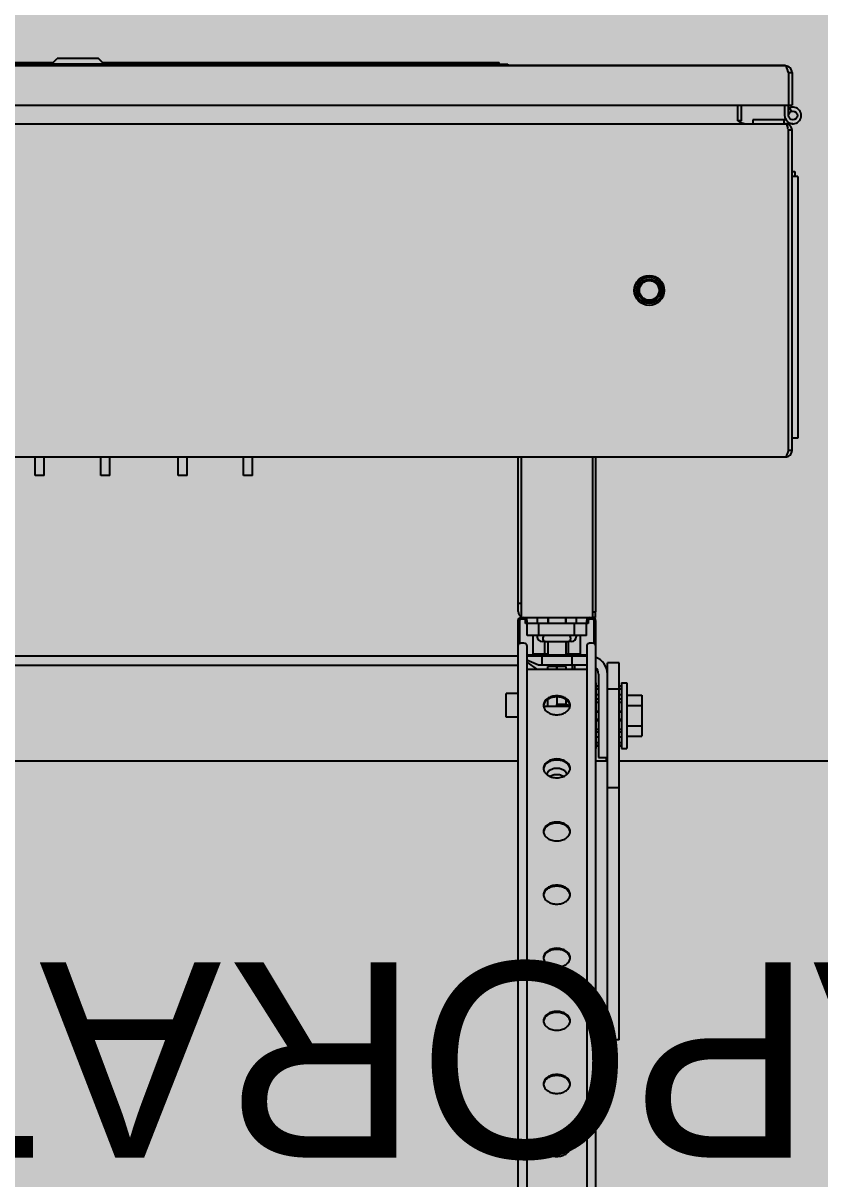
# Model space of a CAD drawing. Header units: millimetres. Extents: x -18489 to 17339, y -1599 to 10961.
# Drawn here: x -16620.9 to -16578.4, y 1695.4 to 1757 of the extents above; entities that cross this region are included whole.
import ezdxf

# ---------------------------------------------------------------- set-up
doc = ezdxf.new("R2010")
doc.units = ezdxf.units.MM
for name, color, linetype in [('188K-SM-03-F10-MECH-EQ-Y2257103$0$0 Xref', 8, 'Continuous'), ('188K-SM-03-F10-MECH-EQ-Y2257103$0$M-EQU-FOUNDATION', 8, 'Continuous'), ('188K-SM-03-F10-MECH-EQ-Y2257103$0$Micron CUP L10 HVAC EQU$0$M-MECH-EQU', 136, 'Continuous'), ('188K-SM-03-F10-MECH-EQ-Y2257103$0$Micron CUP L10 HVAC EQU$0$M-PHASE1 AREA', 252, 'Continuous')]:
    doc.layers.add(name, color=color, linetype=linetype)
doc.styles.add('188K-SM-03-F10-MECH-EQ-Y2257103$0$Micron CUP L10 HVAC EQU$0$Standard', font='arial.ttf')
pattern_1 = [(50, (4473.52, 709.2), (54.6554, -4.78173), [5.715, -62.865]), (355, (4473.52, 709.2), (-10.57303, 57.31705), [4.572, -50.29218]), (100.45144, (4478.076, 708.8), (44.08237, 52.53533), [4.857, -53.42707]), (46.1842, (4473.52, 724.44), (81.32371, -12.6127), [8.5725, -94.2975]), (96.63556, (4480.3, 723.39), (71.22124, 74.22784), [7.2855, -80.14068]), (351.18415, (4473.52, 724.44), (71.22124, 74.22784), [6.858, -75.43792]), (21, (4481.14, 720.63), (45.48432, -30.67956), [5.715, -62.865]), (326, (4481.14, 720.63), (18.54061, 55.25639), [4.572, -50.292]), (71.45144, (4484.93, 718.07), (64.02493, 24.57683), [4.857, -53.42698]), (37.5, (4473.521, 709.2), (0.926581, 25.366512), [0, -49.6824, 0, -51.054, 0, -50.4825]), (7.5, (4473.52, 709.2), (20.0459, 30.054172), [0, -29.1084, 0, -48.5394, 0, -19.2405]), (327.5, (4456.529, 709.2), (40.677179, -1.718623), [0, -19.05, 0, -59.436, 0, -78.867]), (317.5, (4448.91, 709.2), (44.438754, 7.62795), [0, -24.765, 0, -39.4716, 0, -56.007])]

# ---------------------------------------------------------------- blocks, each defined once
blk = doc.blocks.new('188K-SM-03-F10-MECH-EQ-Y2257103$0$Micron CUP L10 HVAC EQU$0$A$C0c53ceb0')
at = {"layer": '188K-SM-03-F10-MECH-EQ-Y2257103$0$Micron CUP L10 HVAC EQU$0$M-PHASE1 AREA'}
for p, q in [((-4370.79738, 8373.11436), (-5121.82082, 8373.11436)), ((-4975.43638, 8374.12929), (-4761.83742, 8374.12929)), ((-4970.71658, 8374.92221), (-4761.02852, 8374.92221)), ((-4761.83742, 8374.11331), (-4758.84057, 8377.11015)), ((-4761.83742, 8374.11331), (-4761.83742, 8373.11436)), ((-4733.86688, 8374.11331), (-4761.83742, 8374.11331)), ((-4760.96053, 8375.02488), (-4758.87526, 8377.11015)), ((-4736.86372, 8377.11015), (-4758.84057, 8377.11015)), ((-4733.86688, 8374.11331), (-4736.86372, 8377.11015)), ((-4734.67578, 8374.92221), (-4523.4354, 8374.92221)), ((-4733.86688, 8374.12929), (-4518.71751, 8374.12929)), ((-4733.86688, 8374.11331), (-4733.86688, 8373.11436)), ((-4532.10007, 8374.12929), (-4532.10007, 8374.92221)), ((-4523.43184, 8374.12929), (-4523.43184, 8374.92221)), ((-4518.74978, 8373.49496), (-4370.82861, 8373.49496)), ((-4518.71751, 8374.12929), (-4518.71751, 8373.11436)), ((-4370.82861, 8373.11436), (-4370.82861, 8373.49496)), ((-4369.19869, 8369.61285), (-4369.45437, 8370.4833)), ((-4369.19878, 8369.61285), (-4367.29579, 8369.61285)), ((-4369.19869, 8369.61285), (-4369.19869, 8352.25753)), ((-4367.29579, 8369.61285), (-4367.29579, 8352.25753)), ((-5123.41916, 8352.25753), (-4369.19869, 8352.25753)), ((-4396.12727, 8343.90339), (-4396.12727, 8352.25753)), ((-4394.24975, 8343.90339), (-4394.24975, 8352.25753)), ((-4371.26307, 8352.25753), (-4371.26307, 8346.72616)), ((-4371.24766, 8352.25753), (-4371.24766, 8346.72616)), ((-4371.23224, 8352.25753), (-4371.23224, 8346.72616)), ((-4369.20238, 8346.72616), (-4369.20238, 8352.25753)), ((-4369.19878, 8352.25753), (-4367.29579, 8352.25753)), ((-4368.68679, 8350.72172), (-4367.82894, 8348.88204)), ((-5125.02403, 8342.31756), (-4370.75281, 8342.31756)), ((-4394.24975, 8343.90339), (-4396.12737, 8343.90339)), ((-4388.16801, 8344.34742), (-4388.16801, 8342.31756)), ((-4370.53436, 8344.34742), (-4388.16801, 8344.34742)), ((-4388.1526, 8344.34742), (-4388.1526, 8342.31756)), ((-4388.13718, 8344.34742), (-4388.13718, 8342.31756)), ((-4371.58112, 8344.34742), (-4371.58112, 8342.31756)), ((-4366.82492, 8342.31756), (-4370.75281, 8342.31756)), ((-4369.41506, 8339.69716), (-4369.16681, 8338.8541)), ((-4367.28928, 8338.8541), (-4369.1669, 8338.8541)), ((-4369.16681, 8168.16811), (-4369.16681, 8338.8541)), ((-4367.28928, 8168.16811), (-4367.28928, 8338.8541)), ((-4367.28928, 8316.94429), (-4365.75731, 8316.94429)), ((-4365.75731, 8316.94429), (-4365.75731, 8314.24713)), ((-4364.12511, 8314.24713), (-4367.29677, 8314.24713)), ((-4364.12511, 8314.24713), (-4364.12511, 8174.69414)), ((-4364.12511, 8174.69414), (-4367.29677, 8174.69414)), ((-5125.02403, 8164.70466), (-4370.75281, 8164.70466)), ((-4770.54834, 8154.91058), (-4770.54834, 8164.70466)), ((-4770.54449, 8154.91058), (-4770.54449, 8164.70466)), ((-4765.77431, 8154.91058), (-4765.77431, 8164.70466)), ((-4735.69245, 8154.91058), (-4735.69245, 8164.70466)), ((-4735.68859, 8154.91058), (-4735.68859, 8164.70466)), ((-4730.91842, 8154.91058), (-4730.91842, 8164.70466)), ((-4694.42853, 8154.91058), (-4694.42853, 8164.70466)), ((-4694.42468, 8154.91058), (-4694.42468, 8164.70466)), ((-4689.6545, 8154.91058), (-4689.6545, 8164.70466)), ((-4659.57263, 8154.91058), (-4659.57263, 8164.70466)), ((-4659.56878, 8154.91058), (-4659.56878, 8164.70466)), ((-4654.7986, 8154.91058), (-4654.7986, 8164.70466)), ((-4513.20556, 8082.3684), (-4513.20556, 8164.70466)), ((-4511.68316, 8164.70466), (-4511.68316, 8079.06987)), ((-4473.62326, 8164.70466), (-4473.62326, 8079.06987)), ((-4472.09861, 8164.70466), (-4472.09861, 8082.11466)), ((-4369.41506, 8167.32505), (-4369.16681, 8168.16811)), ((-4367.28928, 8168.16811), (-4369.1669, 8168.16811)), ((-4765.77431, 8154.91058), (-4770.54834, 8154.91058)), ((-4730.91842, 8154.91058), (-4735.69245, 8154.91058)), ((-4689.6545, 8154.91058), (-4694.42853, 8154.91058)), ((-4654.7986, 8154.91058), (-4659.57263, 8154.91058)), ((-4511.68316, 8086.68185), (-4513.20556, 8086.68185)), ((-4513.33243, 8077.48404), (-4513.33243, 7549.60984)), ((-4512.53951, 8077.48404), (-4512.53951, 8065.2361)), ((-4511.7466, 8079.06987), (-4473.55982, 8079.06987)), ((-4510.16077, 8078.27696), (-4511.7466, 8078.27696)), ((-4509.36785, 8075.89821), (-4509.36785, 8077.48404)), ((-4508.57494, 8077.48404), (-4508.57494, 8075.89821)), ((-4503.05625, 8079.06987), (-4503.05625, 8075.89821)), ((-4497.4107, 8079.06987), (-4497.4107, 8075.89821)), ((-4497.22674, 8079.06987), (-4497.22674, 8075.89821)), ((-4488.07968, 8079.06987), (-4488.07968, 8075.89821)), ((-4487.89572, 8079.06987), (-4487.89572, 8075.89821)), ((-4482.25017, 8079.06987), (-4482.25017, 8075.89821)), ((-4476.73148, 8075.89821), (-4476.73148, 8077.48404)), ((-4475.93857, 8077.48404), (-4475.93857, 8075.89821)), ((-4473.55982, 8078.27696), (-4475.14565, 8078.27696)), ((-4473.62326, 8082.11466), (-4472.09861, 8082.11466)), ((-4472.10086, 8079.06987), (-4473.55982, 8079.06987)), ((-4472.76691, 8065.2361), (-4472.76691, 8077.48404)), ((-4472.10086, 8079.06987), (-4472.10086, 8082.11466)), ((-4471.97399, 8077.48404), (-4471.97399, 7549.60984)), ((-4508.57494, 8075.89821), (-4509.36785, 8075.89821)), ((-4508.5115, 8069.5549), (-4508.5115, 8075.89821)), ((-4476.79492, 8075.89821), (-4508.5115, 8075.89821)), ((-4502.16819, 8069.5549), (-4502.16819, 8075.89821)), ((-4483.13823, 8069.5549), (-4483.13823, 8075.89821)), ((-4476.79492, 8069.5549), (-4476.79492, 8075.89821)), ((-4475.93857, 8075.89821), (-4476.73148, 8075.89821)), ((-4510.16077, 8065.38633), (-4511.7466, 8065.38633)), ((-4476.79492, 8069.5549), (-4508.5115, 8069.5549)), ((-4505.2882, 8059.71641), (-4505.2882, 8069.5549)), ((-4503.05625, 8069.5549), (-4503.05625, 8068.92056)), ((-4498.81891, 8066.38324), (-4500.51892, 8066.38324)), ((-4500.01146, 8068.36235), (-4500.01146, 8067.57578)), ((-4498.9707, 8059.71641), (-4498.9707, 8066.38324)), ((-4498.81891, 8066.38324), (-4486.4875, 8066.38324)), ((-4497.4107, 8066.38324), (-4497.4107, 8059.31044)), ((-4487.89572, 8066.38324), (-4487.89572, 8059.31044)), ((-4484.7875, 8066.38324), (-4486.4875, 8066.38324)), ((-4486.33571, 8059.71641), (-4486.33571, 8066.38324)), ((-4485.29496, 8068.36235), (-4485.29496, 8067.57578)), ((-4482.25017, 8069.5549), (-4482.25017, 8068.92056)), ((-4480.01822, 8059.71641), (-4480.01822, 8069.5549)), ((-4473.55982, 8065.38633), (-4475.14565, 8065.38633)), ((-4513.33243, 8058.51752), (-4982.61107, 8058.51752)), ((-4508.57494, 8064.26498), (-4508.57494, 7560.7785)), ((-4508.57494, 8059.31044), (-4476.73148, 8059.31044)), ((-4476.73148, 8058.51752), (-4508.57494, 8058.51752)), ((-4505.2882, 8059.71641), (-4497.4107, 8059.71641)), ((-4502.50121, 8059.31044), (-4502.50121, 8059.71641)), ((-4500.56967, 8058.51752), (-4500.56967, 8053.76003)), ((-4487.89572, 8059.71641), (-4480.01822, 8059.71641)), ((-4484.71138, 8058.51752), (-4484.71138, 8053.76003)), ((-4482.80521, 8059.31044), (-4482.80521, 8059.71641)), ((-4476.73148, 8064.26498), (-4476.73148, 7560.7785)), ((-4982.61107, 8053.76003), (-4513.33243, 8053.76003)), ((-4502.35089, 8053.76003), (-4508.57494, 8056.47528)), ((-4508.57494, 8055.24993), (-4503.07977, 8051.4143)), ((-4476.73148, 8053.76003), (-4502.35089, 8053.76003)), ((-4487.90841, 8052.96712), (-4497.39801, 8052.96712)), ((-4497.39801, 8051.4143), (-4497.39801, 8052.96672)), ((-4496.23426, 8053.76003), (-4495.78279, 8052.96712)), ((-4492.6659, 8051.4143), (-4492.6659, 8052.96704)), ((-4492.64052, 8052.96672), (-4492.64052, 8051.4143)), ((-4488.53677, 8053.76003), (-4488.53677, 8052.96712)), ((-4487.90841, 8052.96704), (-4487.90841, 8051.4143)), ((-4484.42032, 8053.76003), (-4484.42032, 8051.4143)), ((-4483.13823, 8053.76003), (-4483.13823, 8051.4143)), ((-4466.2685, 8052.1742), (-4465.69411, 8052.1742)), ((-4465.69411, 7853.99211), (-4465.69411, 8054.96644)), ((-4459.35079, 8054.96644), (-4465.69411, 8054.96644)), ((-4459.35079, 7853.99211), (-4459.35079, 8054.96644)), ((-4476.73148, 8051.4143), (-4508.57494, 8051.4143)), ((-4470.4516, 8049.00255), (-4470.4516, 8004.47246)), ((-4471.97399, 8044.24506), (-4471.84713, 8044.24506)), ((-4471.84713, 8044.24506), (-4471.84713, 8009.35681)), ((-4471.84713, 8042.78609), (-4470.4516, 8042.78609)), ((-4471.84713, 8042.58929), (-4470.4516, 8042.58929)), ((-4471.84713, 8041.04382), (-4470.4516, 8041.04382)), ((-4459.35079, 8040.99231), (-4465.69411, 8040.99231)), ((-4459.35079, 8042.78609), (-4458.1051, 8042.78609)), ((-4459.35079, 8042.58929), (-4458.1051, 8042.58929)), ((-4459.35079, 8041.04382), (-4458.1051, 8041.04382)), ((-4458.1051, 8044.24506), (-4458.1051, 8009.35681)), ((-4458.1051, 8044.24506), (-4455.33942, 8044.24506)), ((-4455.33942, 8044.24506), (-4455.33942, 8009.35681)), ((-4519.625, 8026.00802), (-4519.625, 8038.69465)), ((-4513.33243, 8038.69465), (-4519.625, 8038.69465)), ((-4497.39801, 8031.79066), (-4497.39801, 8035.45263)), ((-4492.6659, 8036.81431), (-4492.6659, 8031.79066)), ((-4492.64052, 8036.81431), (-4492.64052, 8032.93444)), ((-4487.90841, 8035.45263), (-4487.90841, 8032.93444)), ((-4471.84713, 8038.10415), (-4470.4516, 8038.10415)), ((-4470.4516, 8035.61027), (-4471.84713, 8035.61027)), ((-4471.84713, 8034.05805), (-4470.4516, 8034.05805)), ((-4459.35079, 8038.10415), (-4458.1051, 8038.10415)), ((-4458.1051, 8035.61027), (-4459.35079, 8035.61027)), ((-4459.35079, 8034.05805), (-4458.1051, 8034.05805)), ((-4455.33942, 8037.78788), (-4447.39758, 8037.78788)), ((-4447.39758, 8037.78788), (-4447.39758, 8015.81399)), ((-4499.63214, 8031.79066), (-4485.67428, 8031.79066)), ((-4491.95319, 8031.79066), (-4492.6659, 8032.93444)), ((-4492.6659, 8032.93444), (-4487.90841, 8032.93444)), ((-4492.64052, 8032.77838), (-4492.64052, 8031.79066)), ((-4486.11512, 8031.79066), (-4487.90841, 8032.93444)), ((-4471.84713, 8029.30156), (-4470.4516, 8029.30156)), ((-4470.4516, 8028.74984), (-4471.84713, 8028.74984)), ((-4459.35079, 8029.30156), (-4458.1051, 8029.30156)), ((-4458.1051, 8028.74984), (-4459.35079, 8028.74984)), ((-4455.33942, 8032.29441), (-4447.39758, 8032.29441)), ((-4513.33243, 8026.00802), (-4519.625, 8026.00802)), ((-4470.4516, 8024.85203), (-4471.84713, 8024.85203)), ((-4471.84713, 8024.3003), (-4470.4516, 8024.3003)), ((-4458.1051, 8024.85203), (-4459.35079, 8024.85203)), ((-4459.35079, 8024.3003), (-4458.1051, 8024.3003)), ((-4455.33942, 8021.30746), (-4447.39758, 8021.30746)), ((-4471.84713, 8019.54382), (-4470.4516, 8019.54382)), ((-4470.4516, 8017.9916), (-4471.84713, 8017.9916)), ((-4471.84713, 8015.49772), (-4470.4516, 8015.49772)), ((-4459.35079, 8019.54382), (-4458.1051, 8019.54382)), ((-4458.1051, 8017.9916), (-4459.35079, 8017.9916)), ((-4459.35079, 8015.49772), (-4458.1051, 8015.49772)), ((-4455.33942, 8015.81399), (-4447.39758, 8015.81399)), ((-4471.97399, 8009.35681), (-4471.84713, 8009.35681)), ((-4471.84713, 8012.55805), (-4470.4516, 8012.55805)), ((-4471.84713, 8011.01258), (-4470.4516, 8011.01258)), ((-4471.84713, 8010.81577), (-4470.4516, 8010.81577)), ((-4459.35079, 8012.55805), (-4458.1051, 8012.55805)), ((-4459.35079, 8011.01258), (-4458.1051, 8011.01258)), ((-4459.35079, 8010.81577), (-4458.1051, 8010.81577)), ((-4458.1051, 8009.35681), (-4455.33942, 8009.35681)), ((-4470.4516, 8004.47246), (-4465.69411, 8004.47246)), ((-4466.2685, 8004.47246), (-4466.2685, 8002.65137)), ((-4982.61107, 8002.65137), (-4513.33243, 8002.65137)), ((-4471.97399, 8002.65137), (-4465.69411, 8002.65137)), ((-4459.35079, 8002.65137), (-3911.15329, 8002.65137)), ((-4459.35079, 7988.26345), (-4465.69411, 7988.26345)), ((-4459.35079, 7853.99211), (-4465.69411, 7853.99211))]:
    blk.add_line(p, q, dxfattribs=at)
for centre, radius in [((-4366.82364, 8346.72616), 2.37874), ((-4443.409, 8253.51111), 7.99258), ((-4443.40909, 8253.51111), 6.99263), ((-4443.4093, 8253.51111), 5.99369), ((-4443.40934, 8253.51111), 5.24448)]:
    blk.add_circle(centre, radius, dxfattribs=at)
for centre, radius, start, end in [((-4370.79734, 8369.61285), 3.50151, 360, 90.0006621), ((-4366.82364, 8346.72616), 4.40861, 180, 122.80159068), ((-4366.83905, 8346.72616), 4.40861, 114.82476819, 122.56145214), ((-4366.85446, 8346.72616), 4.40861, 114.63371169, 122.32133148), ((-4366.85446, 8346.72616), 4.40861, 180, 212.66172171), ((-4366.83905, 8346.72616), 4.40861, 180, 212.66172171), ((-4370.75277, 8338.8541), 3.46345, 0, 90.00066406), ((-4404.5197, 8329.17343), 36.64813, 16.68777291, 17.47941705), ((-4370.75277, 8168.16811), 3.46345, 269.99933593, 360), ((-4404.5197, 8177.84879), 36.64813, 342.52058295, 343.31222709), ((-4511.7466, 8077.48404), 1.58583, 90, 180), ((-4509.90703, 8082.3684), 3.29853, 180, 237.1915526), ((-4511.7466, 8077.48404), 0.79291, 90, 180), ((-4510.16077, 8077.48404), 1.58583, 0, 90), ((-4510.16077, 8077.48404), 0.79291, 0, 90), ((-4475.14565, 8077.48404), 1.58583, 90, 180), ((-4475.14565, 8077.48404), 0.79291, 90, 180), ((-4473.55982, 8077.48404), 1.58583, 0, 90), ((-4473.55982, 8077.48404), 0.79291, 0, 90), ((-4500.51892, 8068.92056), 2.53733, 180, 270), ((-4498.81891, 8068.36235), 1.19254, 90, 180), ((-4498.81891, 8067.57578), 1.19254, 180, 270), ((-4486.4875, 8068.36235), 1.19254, 0, 90), ((-4486.4875, 8067.57578), 1.19254, 270, 0), ((-4484.7875, 8068.92056), 2.53733, 270, 0), ((-4475.20909, 8049.00255), 9.51498, 0, 70.02220371), ((-4475.20909, 8049.00255), 4.75749, 0, 46.84310171), ((-4496.21444, 8032.35168), 3.54328, 180.00554074, 184.57683732), ((-4496.16322, 8032.35595), 3.59469, 184.57949297, 188.71224577), ((-4489.21448, 8032.36715), 3.66683, 346.87698646, 351.28346315), ((-4489.1432, 8032.35595), 3.59469, 351.28775423, 355.42050702), ((-4489.09198, 8032.35168), 3.54328, 355.42316268, 359.99445926), ((-4496.21444, 7998.71116), 3.54328, 180.00554074, 184.57683732), ((-4496.16322, 7998.71543), 3.59469, 184.57949297, 188.71224577), ((-4489.1432, 7998.71543), 3.59469, 351.28775423, 355.42050703), ((-4489.09198, 7998.71116), 3.54328, 355.42316268, 359.99445926), ((-4496.21444, 7965.07064), 3.54328, 180.00554074, 184.57683732), ((-4496.16322, 7965.0749), 3.59469, 184.57949298, 188.71224577), ((-4489.1432, 7965.0749), 3.59469, 351.28775423, 355.42050703), ((-4489.09198, 7965.07064), 3.54328, 355.42316268, 359.99445926), ((-4496.21444, 7931.43011), 3.54328, 180.00554074, 184.57683732), ((-4496.16322, 7931.43438), 3.59469, 184.57949298, 188.71224577), ((-4489.1432, 7931.43438), 3.59469, 351.28775423, 355.42050703), ((-4489.09198, 7931.43011), 3.54328, 355.42316268, 359.99445926), ((-4496.21444, 7897.78959), 3.54328, 180.00554074, 184.57683732), ((-4496.16322, 7897.79386), 3.59469, 184.57949297, 188.71224577), ((-4489.1432, 7897.79386), 3.59469, 351.28775423, 355.42050702), ((-4489.09198, 7897.78959), 3.54328, 355.42316268, 359.99445926), ((-4496.21444, 7864.14907), 3.54328, 180.00554074, 184.57683732), ((-4496.16322, 7864.15334), 3.59469, 184.57949297, 188.71224577), ((-4489.1432, 7864.15334), 3.59469, 351.28775423, 355.42050703), ((-4489.09198, 7864.14907), 3.54328, 355.42316268, 359.99445926), ((-4496.21444, 7830.50855), 3.54328, 180.00554074, 184.57683732), ((-4496.16322, 7830.51281), 3.59469, 184.57949297, 188.71224577), ((-4489.1432, 7830.51281), 3.59469, 351.28775423, 355.42050702), ((-4489.09198, 7830.50855), 3.54328, 355.42316268, 359.99445926), ((-4496.21444, 7796.86802), 3.54328, 180.00554074, 184.57683732), ((-4496.16322, 7796.87229), 3.59469, 184.57949298, 188.71224577), ((-4489.1432, 7796.87229), 3.59469, 351.28775423, 355.42050702), ((-4489.09198, 7796.86802), 3.54328, 355.42316268, 359.99445926)]:
    blk.add_arc(centre, radius, start, end, dxfattribs=at)
blk.add_ellipse((-4496.2111, 8032.35134), major_axis=(3.73082, -20.606), ratio=0.170228127, start_param=7.795978182, end_param=7.843886738, dxfattribs=at)
for points, knots in [([(-4369.83852, 8371.67179), (-4369.96992, 8372.03701), (-4370.14797, 8372.55352), (-4370.59316, 8373.11436), (-4370.79738, 8373.11436)], [0, 0, 0, 0, 0.655237055, 1, 1, 1, 1]), ([(-4369.45437, 8370.4833), (-4369.48599, 8370.58866), (-4369.607, 8370.98704), (-4369.73481, 8371.38352), (-4369.83852, 8371.67179)], [0, 0, 0, 0, 0.264213318, 1, 1, 1, 1]), ([(-4392.66374, 8342.31756), (-4392.85702, 8342.31756), (-4393.67984, 8342.3975), (-4394.44009, 8342.77886), (-4394.97288, 8343.11053)], [0, 0, 0, 0, 0.235456968, 1, 1, 1, 1]), ([(-4370.75281, 8342.31756), (-4370.64196, 8342.31756), (-4370.37711, 8342.13837), (-4369.96592, 8341.40953), (-4369.73066, 8340.70977), (-4369.56381, 8340.18118)], [0, 0, 0, 0, 0.131884012, 0.34056894, 1, 1, 1, 1]), ([(-4370.75281, 8164.70466), (-4370.64196, 8164.70466), (-4370.37711, 8164.88385), (-4369.96592, 8165.61268), (-4369.73066, 8166.31245), (-4369.56381, 8166.84104)], [0, 0, 0, 0, 0.131884012, 0.34056894, 1, 1, 1, 1]), ([(-4511.7466, 8065.38633), (-4511.90453, 8065.38633), (-4512.45874, 8065.33247), (-4513.03628, 8065.02051), (-4513.22829, 8064.66463)], [0, 0, 0, 0, 0.280876256, 1, 1, 1, 1]), ([(-4508.81647, 8064.85984), (-4508.89045, 8064.94339), (-4509.26797, 8065.26255), (-4509.78292, 8065.38633), (-4510.16077, 8065.38633)], [0, 0, 0, 0, 0.227996945, 1, 1, 1, 1]), ([(-4508.57494, 8064.26498), (-4508.57494, 8064.42394), (-4508.64657, 8064.64466), (-4508.77824, 8064.81665), (-4508.81647, 8064.85984)], [0, 0, 0, 0, 0.733758948, 1, 1, 1, 1]), ([(-4475.14565, 8065.38633), (-4475.30359, 8065.38633), (-4475.8578, 8065.33247), (-4476.43533, 8065.02051), (-4476.62734, 8064.66463)], [0, 0, 0, 0, 0.280876256, 1, 1, 1, 1]), ([(-4472.21553, 8064.85984), (-4472.2895, 8064.94339), (-4472.66702, 8065.26255), (-4473.18197, 8065.38633), (-4473.55982, 8065.38633)], [0, 0, 0, 0, 0.227996945, 1, 1, 1, 1]), ([(-4471.97399, 8064.26498), (-4471.97399, 8064.42394), (-4472.04562, 8064.64466), (-4472.1773, 8064.81665), (-4472.21553, 8064.85984)], [0, 0, 0, 0, 0.733758948, 1, 1, 1, 1]), ([(-4492.65321, 8037.37499), (-4493.5685, 8037.37499), (-4495.34453, 8037.13584), (-4497.66974, 8036.08402), (-4499.32532, 8034.44693), (-4499.75773, 8033.01703), (-4499.75773, 8032.35134)], [0, 0, 0, 0, 0.288006698, 0.555333419, 0.790532629, 1, 1, 1, 1]), ([(-4492.65321, 8036.81431), (-4493.50755, 8036.81431), (-4495.17133, 8036.60493), (-4497.38698, 8035.68136), (-4499.04438, 8034.24215), (-4499.62051, 8032.95684), (-4499.71643, 8032.33055)], [0, 0, 0, 0, 0.284584443, 0.551250143, 0.788945637, 1, 1, 1, 1]), ([(-4485.54869, 8032.35134), (-4485.54869, 8033.01703), (-4485.9811, 8034.44693), (-4487.63668, 8036.08402), (-4489.96189, 8037.13584), (-4491.73792, 8037.37499), (-4492.65321, 8037.37499)], [0, 0, 0, 0, 0.209467371, 0.444666581, 0.711993302, 1, 1, 1, 1]), ([(-4485.58999, 8032.33055), (-4485.68591, 8032.95684), (-4486.26203, 8034.24215), (-4487.91944, 8035.68136), (-4490.13509, 8036.60493), (-4491.79887, 8036.81431), (-4492.65321, 8036.81431)], [0, 0, 0, 0, 0.211054363, 0.448749857, 0.715415557, 1, 1, 1, 1]), ([(-4499.71643, 8031.81145), (-4499.62051, 8031.18516), (-4499.04438, 8029.89985), (-4497.38698, 8028.46063), (-4495.17133, 8027.53707), (-4493.50755, 8027.32769), (-4492.65321, 8027.32769)], [0, 0, 0, 0, 0.211054363, 0.448749857, 0.715415557, 1, 1, 1, 1]), ([(-4492.65321, 8027.32769), (-4491.83051, 8027.32769), (-4490.22544, 8027.52238), (-4488.06971, 8028.38206), (-4486.41934, 8029.72441), (-4485.78358, 8030.93295), (-4485.6434, 8031.53462)], [0, 0, 0, 0, 0.282697526, 0.548844889, 0.787717592, 1, 1, 1, 1]), ([(-4492.65321, 8003.73447), (-4493.5685, 8003.73447), (-4495.34453, 8003.49532), (-4497.66974, 8002.44349), (-4499.32532, 8000.80641), (-4499.75773, 7999.3765), (-4499.75773, 7998.71081)], [0, 0, 0, 0, 0.288006698, 0.555333419, 0.790532629, 1, 1, 1, 1]), ([(-4492.65321, 8003.17379), (-4493.50755, 8003.17379), (-4495.17133, 8002.96441), (-4497.38698, 8002.04084), (-4499.04438, 8000.60163), (-4499.62051, 7999.31632), (-4499.71643, 7998.69002)], [0, 0, 0, 0, 0.284584443, 0.551250143, 0.788945637, 1, 1, 1, 1]), ([(-4485.54869, 7998.71081), (-4485.54869, 7999.3765), (-4485.9811, 8000.80641), (-4487.63668, 8002.44349), (-4489.96189, 8003.49532), (-4491.73792, 8003.73447), (-4492.65321, 8003.73447)], [0, 0, 0, 0, 0.209467371, 0.444666581, 0.711993302, 1, 1, 1, 1]), ([(-4485.58999, 7998.69002), (-4485.68591, 7999.31632), (-4486.26203, 8000.60163), (-4487.91944, 8002.04084), (-4490.13509, 8002.96441), (-4491.79887, 8003.17379), (-4492.65321, 8003.17379)], [0, 0, 0, 0, 0.211054363, 0.448749857, 0.715415557, 1, 1, 1, 1]), ([(-4499.71643, 7998.17093), (-4499.63312, 7997.62697), (-4499.18371, 7996.51573), (-4498.35424, 7995.67126), (-4497.87125, 7995.30178)], [0, 0, 0, 0, 0.475050464, 1, 1, 1, 1]), ([(-4487.20524, 7995.53651), (-4487.2672, 7995.76167), (-4487.45085, 7996.20953), (-4488.03271, 7997.04829), (-4489.13509, 7997.92069), (-4490.79425, 7998.56381), (-4492.65321, 7998.78644), (-4494.51217, 7998.56381), (-4496.17133, 7997.92069), (-4497.27371, 7997.04829), (-4497.85557, 7996.20953), (-4498.03922, 7995.76167), (-4498.10118, 7995.53651)], [0, 0, 0, 0, 0.05216116, 0.107006451, 0.226580774, 0.359346826, 0.5, 0.640653174, 0.773419226, 0.892993549, 0.94783884, 1, 1, 1, 1]), ([(-4487.43517, 7995.30178), (-4486.95218, 7995.67126), (-4486.1227, 7996.51573), (-4485.6733, 7997.62697), (-4485.58999, 7998.17093)], [0, 0, 0, 0, 0.524949536, 1, 1, 1, 1]), ([(-4497.87125, 7995.30178), (-4497.75142, 7995.21011), (-4497.24232, 7994.84881), (-4496.68407, 7994.55851), (-4496.24707, 7994.37733)], [0, 0, 0, 0, 0.241814282, 1, 1, 1, 1]), ([(-4496.24707, 7994.37733), (-4495.97217, 7994.26335), (-4494.81625, 7993.85601), (-4493.5799, 7993.68716), (-4492.65321, 7993.68716)], [0, 0, 0, 0, 0.243075178, 1, 1, 1, 1]), ([(-4489.08873, 7994.43048), (-4489.60534, 7994.73656), (-4490.77471, 7995.1976), (-4492.65321, 7995.42354), (-4494.53171, 7995.1976), (-4495.70108, 7994.73656), (-4496.21769, 7994.43048)], [0, 0, 0, 0, 0.242621943, 0.5, 0.757378057, 1, 1, 1, 1]), ([(-4492.65321, 7993.68716), (-4492.34032, 7993.68716), (-4491.11741, 7993.74477), (-4489.90108, 7994.02834), (-4489.05935, 7994.37733)], [0, 0, 0, 0, 0.255610284, 1, 1, 1, 1]), ([(-4489.05935, 7994.37733), (-4488.9104, 7994.43908), (-4488.34133, 7994.69488), (-4487.80264, 7995.02066), (-4487.43517, 7995.30178)], [0, 0, 0, 0, 0.258431367, 1, 1, 1, 1]), ([(-4492.65321, 7970.09394), (-4493.5685, 7970.09394), (-4495.34453, 7969.8548), (-4497.66974, 7968.80297), (-4499.32532, 7967.16589), (-4499.75773, 7965.73598), (-4499.75773, 7965.07029)], [0, 0, 0, 0, 0.288006698, 0.555333419, 0.790532629, 1, 1, 1, 1]), ([(-4492.65321, 7969.53327), (-4493.50755, 7969.53327), (-4495.17133, 7969.32389), (-4497.38698, 7968.40032), (-4499.04438, 7966.96111), (-4499.62051, 7965.6758), (-4499.71643, 7965.0495)], [0, 0, 0, 0, 0.284584443, 0.551250143, 0.788945637, 1, 1, 1, 1]), ([(-4485.54869, 7965.07029), (-4485.54869, 7965.73598), (-4485.9811, 7967.16589), (-4487.63668, 7968.80297), (-4489.96189, 7969.8548), (-4491.73792, 7970.09394), (-4492.65321, 7970.09394)], [0, 0, 0, 0, 0.209467371, 0.444666581, 0.711993302, 1, 1, 1, 1]), ([(-4485.58999, 7965.0495), (-4485.68591, 7965.6758), (-4486.26203, 7966.96111), (-4487.91944, 7968.40032), (-4490.13509, 7969.32389), (-4491.79887, 7969.53327), (-4492.65321, 7969.53327)], [0, 0, 0, 0, 0.211054363, 0.448749857, 0.715415557, 1, 1, 1, 1]), ([(-4499.71643, 7964.53041), (-4499.62051, 7963.90411), (-4499.04438, 7962.6188), (-4497.38698, 7961.17959), (-4495.17133, 7960.25602), (-4493.50755, 7960.04664), (-4492.65321, 7960.04664)], [0, 0, 0, 0, 0.211054363, 0.448749857, 0.715415557, 1, 1, 1, 1]), ([(-4492.65321, 7960.04664), (-4491.79887, 7960.04664), (-4490.13509, 7960.25602), (-4487.91944, 7961.17959), (-4486.26203, 7962.6188), (-4485.68591, 7963.90411), (-4485.58999, 7964.53041)], [0, 0, 0, 0, 0.284584443, 0.551250143, 0.788945637, 1, 1, 1, 1]), ([(-4492.65321, 7936.45342), (-4493.5685, 7936.45342), (-4495.34453, 7936.21427), (-4497.66974, 7935.16245), (-4499.32532, 7933.52537), (-4499.75773, 7932.09546), (-4499.75773, 7931.42977)], [0, 0, 0, 0, 0.288006698, 0.555333419, 0.790532629, 1, 1, 1, 1]), ([(-4492.65321, 7935.89275), (-4493.50755, 7935.89275), (-4495.17133, 7935.68337), (-4497.38698, 7934.7598), (-4499.04438, 7933.32059), (-4499.62051, 7932.03528), (-4499.71643, 7931.40898)], [0, 0, 0, 0, 0.284584443, 0.551250143, 0.788945637, 1, 1, 1, 1]), ([(-4485.54869, 7931.42977), (-4485.54869, 7932.09546), (-4485.9811, 7933.52537), (-4487.63668, 7935.16245), (-4489.96189, 7936.21427), (-4491.73792, 7936.45342), (-4492.65321, 7936.45342)], [0, 0, 0, 0, 0.209467371, 0.444666581, 0.711993302, 1, 1, 1, 1]), ([(-4485.58999, 7931.40898), (-4485.68591, 7932.03528), (-4486.26203, 7933.32059), (-4487.91944, 7934.7598), (-4490.13509, 7935.68337), (-4491.79887, 7935.89275), (-4492.65321, 7935.89275)], [0, 0, 0, 0, 0.211054363, 0.448749857, 0.715415557, 1, 1, 1, 1]), ([(-4499.71643, 7930.88989), (-4499.62051, 7930.26359), (-4499.04438, 7928.97828), (-4497.38698, 7927.53907), (-4495.17133, 7926.6155), (-4493.50755, 7926.40612), (-4492.65321, 7926.40612)], [0, 0, 0, 0, 0.211054363, 0.448749857, 0.715415557, 1, 1, 1, 1]), ([(-4492.65321, 7926.40612), (-4491.79887, 7926.40612), (-4490.13509, 7926.6155), (-4487.91944, 7927.53907), (-4486.26203, 7928.97828), (-4485.68591, 7930.26359), (-4485.58999, 7930.88989)], [0, 0, 0, 0, 0.284584443, 0.551250143, 0.788945637, 1, 1, 1, 1]), ([(-4492.65321, 7902.8129), (-4493.5685, 7902.8129), (-4495.34453, 7902.57375), (-4497.66974, 7901.52193), (-4499.32532, 7899.88485), (-4499.75773, 7898.45494), (-4499.75773, 7897.78925)], [0, 0, 0, 0, 0.288006698, 0.555333419, 0.790532629, 1, 1, 1, 1]), ([(-4492.65321, 7902.25222), (-4493.50755, 7902.25222), (-4495.17133, 7902.04284), (-4497.38698, 7901.11928), (-4499.04438, 7899.68006), (-4499.62051, 7898.39475), (-4499.71643, 7897.76846)], [0, 0, 0, 0, 0.284584443, 0.551250143, 0.788945637, 1, 1, 1, 1]), ([(-4485.54869, 7897.78925), (-4485.54869, 7898.45494), (-4485.9811, 7899.88485), (-4487.63668, 7901.52193), (-4489.96189, 7902.57375), (-4491.73792, 7902.8129), (-4492.65321, 7902.8129)], [0, 0, 0, 0, 0.209467371, 0.444666581, 0.711993302, 1, 1, 1, 1]), ([(-4485.58999, 7897.76846), (-4485.68591, 7898.39475), (-4486.26203, 7899.68006), (-4487.91944, 7901.11928), (-4490.13509, 7902.04284), (-4491.79887, 7902.25222), (-4492.65321, 7902.25222)], [0, 0, 0, 0, 0.211054363, 0.448749857, 0.715415557, 1, 1, 1, 1]), ([(-4499.71643, 7897.24936), (-4499.62051, 7896.62307), (-4499.04438, 7895.33776), (-4497.38698, 7893.89855), (-4495.17133, 7892.97498), (-4493.50755, 7892.7656), (-4492.65321, 7892.7656)], [0, 0, 0, 0, 0.211054363, 0.448749857, 0.715415557, 1, 1, 1, 1]), ([(-4492.65321, 7892.7656), (-4491.79887, 7892.7656), (-4490.13509, 7892.97498), (-4487.91944, 7893.89855), (-4486.26203, 7895.33776), (-4485.68591, 7896.62307), (-4485.58999, 7897.24936)], [0, 0, 0, 0, 0.284584443, 0.551250143, 0.788945637, 1, 1, 1, 1]), ([(-4492.65321, 7869.17238), (-4493.5685, 7869.17238), (-4495.34453, 7868.93323), (-4497.66974, 7867.88141), (-4499.32532, 7866.24432), (-4499.75773, 7864.81442), (-4499.75773, 7864.14873)], [0, 0, 0, 0, 0.288006698, 0.555333419, 0.790532629, 1, 1, 1, 1]), ([(-4492.65321, 7868.6117), (-4493.50755, 7868.6117), (-4495.17133, 7868.40232), (-4497.38698, 7867.47875), (-4499.04438, 7866.03954), (-4499.62051, 7864.75423), (-4499.71643, 7864.12794)], [0, 0, 0, 0, 0.284584443, 0.551250143, 0.788945637, 1, 1, 1, 1]), ([(-4485.54869, 7864.14873), (-4485.54869, 7864.81442), (-4485.9811, 7866.24432), (-4487.63668, 7867.88141), (-4489.96189, 7868.93323), (-4491.73792, 7869.17238), (-4492.65321, 7869.17238)], [0, 0, 0, 0, 0.209467371, 0.444666581, 0.711993302, 1, 1, 1, 1]), ([(-4485.58999, 7864.12794), (-4485.68591, 7864.75423), (-4486.26203, 7866.03954), (-4487.91944, 7867.47875), (-4490.13509, 7868.40232), (-4491.79887, 7868.6117), (-4492.65321, 7868.6117)], [0, 0, 0, 0, 0.211054363, 0.448749857, 0.715415557, 1, 1, 1, 1]), ([(-4499.71643, 7863.60884), (-4499.62051, 7862.98255), (-4499.04438, 7861.69723), (-4497.38698, 7860.25802), (-4495.17133, 7859.33446), (-4493.50755, 7859.12507), (-4492.65321, 7859.12507)], [0, 0, 0, 0, 0.211054363, 0.448749857, 0.715415557, 1, 1, 1, 1]), ([(-4492.65321, 7859.12507), (-4491.79887, 7859.12507), (-4490.13509, 7859.33446), (-4487.91944, 7860.25802), (-4486.26203, 7861.69723), (-4485.68591, 7862.98255), (-4485.58999, 7863.60884)], [0, 0, 0, 0, 0.284584443, 0.551250143, 0.788945637, 1, 1, 1, 1]), ([(-4492.65321, 7835.53186), (-4493.5685, 7835.53186), (-4495.34453, 7835.29271), (-4497.66974, 7834.24088), (-4499.32532, 7832.6038), (-4499.75773, 7831.17389), (-4499.75773, 7830.5082)], [0, 0, 0, 0, 0.288006698, 0.555333419, 0.790532629, 1, 1, 1, 1]), ([(-4492.65321, 7834.97118), (-4493.50755, 7834.97118), (-4495.17133, 7834.7618), (-4497.38698, 7833.83823), (-4499.04438, 7832.39902), (-4499.62051, 7831.11371), (-4499.71643, 7830.48741)], [0, 0, 0, 0, 0.284584443, 0.551250143, 0.788945637, 1, 1, 1, 1]), ([(-4485.54869, 7830.5082), (-4485.54869, 7831.17389), (-4485.9811, 7832.6038), (-4487.63668, 7834.24088), (-4489.96189, 7835.29271), (-4491.73792, 7835.53186), (-4492.65321, 7835.53186)], [0, 0, 0, 0, 0.209467371, 0.444666581, 0.711993302, 1, 1, 1, 1]), ([(-4485.58999, 7830.48741), (-4485.68591, 7831.11371), (-4486.26203, 7832.39902), (-4487.91944, 7833.83823), (-4490.13509, 7834.7618), (-4491.79887, 7834.97118), (-4492.65321, 7834.97118)], [0, 0, 0, 0, 0.211054363, 0.448749857, 0.715415557, 1, 1, 1, 1]), ([(-4499.71643, 7829.96832), (-4499.62051, 7829.34202), (-4499.04438, 7828.05671), (-4497.38698, 7826.6175), (-4495.17133, 7825.69393), (-4493.50755, 7825.48455), (-4492.65321, 7825.48455)], [0, 0, 0, 0, 0.211054363, 0.448749857, 0.715415557, 1, 1, 1, 1]), ([(-4492.65321, 7825.48455), (-4491.79887, 7825.48455), (-4490.13509, 7825.69393), (-4487.91944, 7826.6175), (-4486.26203, 7828.05671), (-4485.68591, 7829.34202), (-4485.58999, 7829.96832)], [0, 0, 0, 0, 0.284584443, 0.551250143, 0.788945637, 1, 1, 1, 1]), ([(-4492.65321, 7801.89133), (-4493.5685, 7801.89133), (-4495.34453, 7801.65219), (-4497.66974, 7800.60036), (-4499.32532, 7798.96328), (-4499.75773, 7797.53337), (-4499.75773, 7796.86768)], [0, 0, 0, 0, 0.288006698, 0.555333419, 0.790532629, 1, 1, 1, 1]), ([(-4492.65321, 7801.33066), (-4493.50755, 7801.33066), (-4495.17133, 7801.12128), (-4497.38698, 7800.19771), (-4499.04438, 7798.7585), (-4499.62051, 7797.47319), (-4499.71643, 7796.84689)], [0, 0, 0, 0, 0.284584443, 0.551250143, 0.788945637, 1, 1, 1, 1]), ([(-4485.54869, 7796.86768), (-4485.54869, 7797.53337), (-4485.9811, 7798.96328), (-4487.63668, 7800.60036), (-4489.96189, 7801.65219), (-4491.73792, 7801.89133), (-4492.65321, 7801.89133)], [0, 0, 0, 0, 0.209467371, 0.444666581, 0.711993302, 1, 1, 1, 1]), ([(-4485.58999, 7796.84689), (-4485.68591, 7797.47319), (-4486.26203, 7798.7585), (-4487.91944, 7800.19771), (-4490.13509, 7801.12128), (-4491.79887, 7801.33066), (-4492.65321, 7801.33066)], [0, 0, 0, 0, 0.211054363, 0.448749857, 0.715415557, 1, 1, 1, 1]), ([(-4499.71643, 7796.3278), (-4499.62051, 7795.7015), (-4499.04438, 7794.41619), (-4497.38698, 7792.97698), (-4495.17133, 7792.05341), (-4493.50755, 7791.84403), (-4492.65321, 7791.84403)], [0, 0, 0, 0, 0.211054363, 0.448749857, 0.715415557, 1, 1, 1, 1]), ([(-4492.65321, 7791.84403), (-4491.79887, 7791.84403), (-4490.13509, 7792.05341), (-4487.91944, 7792.97698), (-4486.26203, 7794.41619), (-4485.68591, 7795.7015), (-4485.58999, 7796.3278)], [0, 0, 0, 0, 0.284584443, 0.551250143, 0.788945637, 1, 1, 1, 1])]:
    blk.add_open_spline(points, degree=3, knots=knots, dxfattribs=at)
for points in [[(-4394.97288, 8343.11053), (-4395.36918, 8343.35724), (-4395.7483, 8343.63082), (-4396.12727, 8343.90339)], [(-4513.22829, 8064.66463), (-4513.29366, 8064.54348), (-4513.33243, 8064.40265), (-4513.33243, 8064.26498)], [(-4476.62734, 8064.66463), (-4476.69271, 8064.54348), (-4476.73148, 8064.40265), (-4476.73148, 8064.26498)]]:
    blk.add_open_spline(points, degree=3, dxfattribs=at)
at = {"layer": '188K-SM-03-F10-MECH-EQ-Y2257103$0$Micron CUP L10 HVAC EQU$0$M-PHASE1 AREA', "insert": (-4064.89254, 7791.24201), "char_height": 104.175694, "attachment_point": 1, "rotation": 180, "style": '188K-SM-03-F10-MECH-EQ-Y2257103$0$Micron CUP L10 HVAC EQU$0$Standard'}
blk.add_mtext('EVAPORATOR', dxfattribs=at)
blk = doc.blocks.new('188K-SM-03-F10-MECH-EQ-Y2257103$0$Micron CUP L10 HVAC EQU')
at = {"layer": '188K-SM-03-F10-MECH-EQ-Y2257103$0$Micron CUP L10 HVAC EQU$0$M-MECH-EQU'}
blk.add_blockref('188K-SM-03-F10-MECH-EQ-Y2257103$0$Micron CUP L10 HVAC EQU$0$A$C0c53ceb0', (-206166.7, 2082.18), dxfattribs=at)
blk = doc.blocks.new('188K-SM-03-F10-MECH-EQ-Y2257103')
at = {"layer": '188K-SM-03-F10-MECH-EQ-Y2257103$0$M-EQU-FOUNDATION'}
h = blk.add_hatch(dxfattribs=at)
h.set_pattern_fill('AR-CONC', color=256, scale=0.3)
h.set_pattern_definition(pattern_1)
h.paths.add_polyline_path([(-17043.149, 4192.459), (-16393.149, 4192.459), (-16393.149, 1372.459), (-17043.149, 1372.459)], flags=16)
h.paths.add_polyline_path([(-17048.149, 4197.459), (-16388.149, 4197.459), (-16388.149, 1367.459), (-17048.149, 1367.459)])
h = blk.add_hatch(dxfattribs=at)
h.set_pattern_fill('AR-CONC', color=256, scale=0.3)
h.set_pattern_definition(pattern_1)
h.paths.add_polyline_path([(-17033.149, 4182.459), (-16403.149, 4182.459), (-16403.149, 1382.459), (-17033.149, 1382.459)])
at = {"layer": '188K-SM-03-F10-MECH-EQ-Y2257103$0$0 Xref', "xscale": 0.1, "yscale": 0.1, "zscale": 0.1}
blk.add_blockref('188K-SM-03-F10-MECH-EQ-Y2257103$0$Micron CUP L10 HVAC EQU', (4473.521, 709.199), dxfattribs=at)

msp = doc.modelspace()

# ---------------------------------------------------------------- block references
msp.add_blockref('188K-SM-03-F10-MECH-EQ-Y2257103', (0, 0))

doc.saveas('drawing.dxf')
